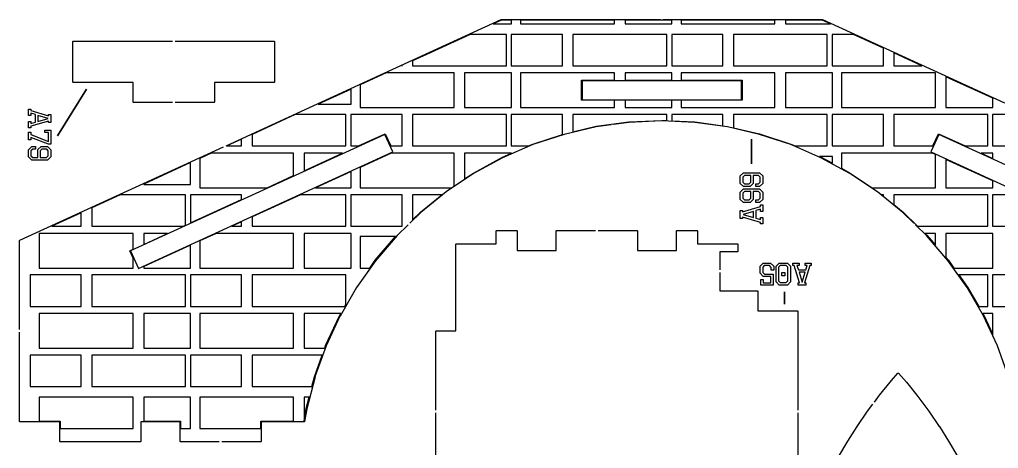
# Model space of a CAD drawing. Header units: metres. Extents: x 0 to 292, y 2 to 599.
# Drawn here: x 1 to 147.4, y 256.4 to 320.6 of the extents above; entities that cross this region are included whole.
import ezdxf

# ---------------------------------------------------------------- set-up
doc = ezdxf.new("R2010")
doc.units = ezdxf.units.M

msp = doc.modelspace()

# ---------------------------------------------------------------- linework, layer by layer
at = {"color": 0}
for p, q in [((62.38, 315.69), (73.05, 320.59)), ((73.05, 320.59), (96.88, 320.59)), ((97.28, 320.59), (121.11, 320.59)), ((121.11, 320.59), (131.78, 315.69)), ((8.99, 317.31), (9.04, 317.36)), ((8.99, 311.25), (8.99, 317.31)), ((9.04, 317.36), (23.87, 317.36)), ((24.27, 317.36), (39.1, 317.36)), ((39.1, 317.36), (39.15, 317.31)), ((39.15, 317.31), (39.15, 311.25)), ((31.89, 301.71), (62.38, 315.69)), ((131.78, 315.69), (148.32, 308.11)), ((9.04, 311.2), (8.99, 311.25)), ((17.99, 311.2), (9.04, 311.2)), ((17.99, 308.25), (17.99, 311.2)), ((39.1, 311.2), (30.15, 311.2)), ((30.15, 311.2), (30.15, 308.25)), ((39.15, 311.25), (39.1, 311.2)), ((109, 311.43), (85.16, 311.43)), ((85.16, 311.43), (85.16, 308.59)), ((109, 308.59), (109, 311.43)), ((18.04, 308.2), (17.99, 308.25)), ((23.87, 308.2), (18.04, 308.2)), ((30.1, 308.2), (24.27, 308.2)), ((30.15, 308.25), (30.1, 308.2)), ((85.16, 308.59), (109, 308.59)), ((89.51, 304.85), (87.26, 304.54)), ((92.15, 305.21), (89.9, 304.9)), ((97.07, 305.43), (92.15, 305.21)), ((102, 305.21), (97.07, 305.43)), ((106.88, 304.54), (102, 305.21)), ((55.64, 303.41), (17.59, 285.97)), ((56.84, 300.8), (55.64, 303.41)), ((82.47, 303.42), (77.78, 301.88)), ((87.26, 304.54), (82.47, 303.42)), ((111.69, 303.42), (106.88, 304.54)), ((116.36, 301.89), (111.69, 303.42)), ((138.52, 303.41), (137.32, 300.8)), ((176.57, 285.97), (138.52, 303.41)), ((77.78, 301.89), (73.26, 299.93)), ((77.78, 301.88), (77.78, 301.89)), ((120.89, 299.93), (116.36, 301.89)), ((1.03, 287.57), (31.52, 301.55)), ((18.8, 283.36), (56.84, 300.8)), ((137.32, 300.8), (175.36, 283.36)), ((73.26, 299.93), (68.93, 297.56)), ((125.22, 297.57), (120.89, 299.93)), ((68.93, 297.56), (64.83, 294.81)), ((129.32, 294.82), (125.22, 297.57)), ((64.83, 294.81), (61.02, 291.72)), ((133.14, 291.73), (129.32, 294.82)), ((61.02, 291.72), (59.39, 290.13)), ((134.77, 290.14), (133.14, 291.73)), ((59.11, 289.86), (57.48, 288.27)), ((72.28, 288.97), (72.33, 289.02)), ((72.28, 287.03), (72.28, 288.97)), ((72.33, 289.02), (75.39, 289.02)), ((75.39, 289.02), (75.44, 288.97)), ((75.44, 288.97), (75.44, 286.02)), ((81.28, 288.97), (81.33, 289.02)), ((81.28, 286.02), (81.28, 288.97)), ((81.33, 289.02), (87.16, 289.02)), ((87.56, 289.02), (93.39, 289.02)), ((93.39, 289.02), (93.44, 288.97)), ((93.44, 288.97), (93.44, 286.02)), ((99.28, 288.97), (99.33, 289.02)), ((99.28, 286.02), (99.28, 288.97)), ((99.33, 289.02), (102.39, 289.02)), ((102.39, 289.02), (102.44, 288.97)), ((102.44, 288.97), (102.44, 287.03)), ((136.68, 288.28), (135.05, 289.87)), ((1, 287.53), (1.03, 287.57)), ((1, 274.2), (1, 287.53)), ((57.48, 288.27), (54.27, 284.52)), ((66.28, 286.98), (66.33, 287.03)), ((66.33, 287.03), (72.28, 287.03)), ((102.44, 287.03), (108.39, 287.03)), ((108.39, 287.03), (108.44, 286.98)), ((139.88, 284.54), (136.68, 288.28)), ((17.59, 285.97), (18.8, 283.36)), ((66.28, 274.02), (66.28, 286.98)), ((75.44, 286.02), (81.28, 286.02)), ((93.44, 286.02), (99.28, 286.02)), ((108.39, 285.86), (105.76, 285.86)), ((105.76, 285.86), (105.76, 283.14)), ((108.44, 285.91), (108.39, 285.86)), ((108.44, 286.98), (108.44, 285.91)), ((54.27, 284.52), (51.42, 280.5)), ((142.74, 280.51), (139.88, 284.54)), ((105.76, 282.74), (105.76, 280.02)), ((51.42, 280.5), (48.94, 276.23)), ((105.76, 280.02), (111.39, 280.02)), ((111.39, 280.02), (111.44, 279.97)), ((111.44, 279.97), (111.44, 277.02)), ((145.21, 276.25), (142.74, 280.51)), ((111.44, 277.02), (117.39, 277.02)), ((117.39, 277.02), (117.44, 276.97)), ((117.44, 276.97), (117.44, 262.14)), ((48.93, 276.23), (46.86, 271.78)), ((48.94, 276.23), (48.93, 276.23)), ((147.29, 271.78), (145.21, 276.25)), ((63.28, 273.97), (63.33, 274.02)), ((63.28, 262.14), (63.28, 273.97)), ((63.33, 274.02), (66.28, 274.02)), ((1, 260.48), (1, 273.81)), ((46.86, 271.78), (45.19, 267.14)), ((148.96, 267.13), (147.29, 271.78)), ((45.2, 267.14), (43.96, 262.36)), ((45.19, 267.14), (45.2, 267.14)), ((131.22, 266.32), (131.46, 266.59)), ((131.46, 266.59), (132.4, 267.68)), ((132.4, 267.68), (132.48, 267.68)), ((132.48, 267.68), (133.66, 266.32)), ((129.66, 264.39), (131.22, 266.32)), ((133.66, 266.32), (135.22, 264.39)), ((128.88, 263.35), (129.66, 264.39)), ((135.22, 264.39), (137.02, 261.99)), ((43.96, 262.36), (43.64, 260.46)), ((127.85, 261.99), (128.63, 263.03)), ((63.28, 249.91), (63.28, 261.74)), ((117.44, 261.74), (117.44, 246.91)), ((126.28, 259.69), (127.85, 261.98)), ((127.85, 261.98), (127.85, 261.99)), ((137.02, 261.99), (138.59, 259.7)), ((1.05, 260.43), (1, 260.48)), ((7, 260.43), (1.05, 260.43)), ((7, 257.48), (7, 260.43)), ((25, 260.43), (19.16, 260.43)), ((19.16, 260.43), (19.16, 257.48)), ((25, 257.48), (25, 260.43)), ((43.6, 260.43), (37.16, 260.43)), ((37.16, 260.43), (37.16, 257.48)), ((43.64, 260.46), (43.6, 260.43)), ((124.91, 257.54), (126.28, 259.69)), ((138.59, 259.7), (138.6, 259.7)), ((138.6, 259.7), (139.97, 257.54)), ((7.05, 257.43), (7, 257.48)), ((19.11, 257.43), (7.05, 257.43)), ((19.16, 257.48), (19.11, 257.43)), ((25.05, 257.43), (25, 257.48)), ((30.88, 257.43), (25.05, 257.43)), ((37.11, 257.43), (31.28, 257.43)), ((37.16, 257.48), (37.11, 257.43)), ((123.53, 255.19), (124.91, 257.54)), ((139.97, 257.54), (141.35, 255.19))]:
    msp.add_line(p, q, dxfattribs=at)
at = {"color": 1}
for p, q in [((10.99, 310.2), (6.68, 303.21)), ((6.68, 303.21), (10.99, 310.2)), ((2.32, 306.26), (2.32, 307.21)), ((2.32, 307.21), (2.68, 307.21)), ((2.68, 306.26), (2.32, 306.26)), ((2.68, 307.21), (2.68, 306.99)), ((2.68, 306.99), (5.32, 306.2)), ((3.37, 306.37), (2.68, 306.57)), ((2.68, 306.57), (2.68, 306.26)), ((3.37, 305.24), (3.37, 306.37)), ((3.73, 306.26), (3.73, 305.35)), ((5.26, 305.81), (3.73, 306.26)), ((5.32, 306.2), (5.32, 306.4)), ((5.32, 306.4), (5.68, 306.4)), ((5.68, 306.4), (5.68, 305.2)), ((2.32, 304.4), (2.32, 305.35)), ((2.32, 305.35), (2.68, 305.35)), ((5.32, 305.41), (2.68, 304.62)), ((2.68, 305.35), (2.68, 305.03)), ((2.68, 305.03), (3.37, 305.24)), ((2.68, 304.62), (2.68, 304.4)), ((3.73, 305.35), (5.26, 305.81)), ((5.32, 305.2), (5.32, 305.41)), ((5.68, 305.2), (5.32, 305.2)), ((2.68, 304.4), (2.32, 304.4)), ((2.32, 302.6), (2.32, 303.73)), ((2.32, 303.73), (2.68, 303.73)), ((2.68, 303.73), (2.68, 303.39)), ((2.68, 303.39), (5.32, 302.37)), ((4.8, 303.68), (4.8, 304.04)), ((4.8, 304.04), (5.68, 304.04)), ((5.32, 303.68), (4.8, 303.68)), ((5.32, 302.37), (5.32, 303.68)), ((5.68, 304.04), (5.68, 301.95)), ((2.68, 302.6), (2.32, 302.6)), ((5.32, 301.95), (2.68, 302.97)), ((2.68, 302.97), (2.68, 302.6)), ((5.68, 301.95), (5.32, 301.95)), ((110.5, 302.7), (110.5, 299.02)), ((110.5, 299.02), (110.5, 302.7)), ((2.32, 301.12), (2.81, 301.59)), ((2.32, 300.04), (2.32, 301.12)), ((2.98, 301.22), (2.7, 300.95)), ((2.7, 300.95), (2.7, 300.22)), ((2.7, 300.22), (2.96, 299.96)), ((2.81, 301.59), (3.38, 301.59)), ((3.38, 301.22), (2.98, 301.22)), ((3.38, 301.59), (3.38, 301.22)), ((3.74, 301.13), (4.22, 301.59)), ((3.74, 299.96), (3.74, 301.13)), ((4.35, 301.18), (4.1, 300.93)), ((4.1, 300.93), (4.1, 299.96)), ((4.22, 301.59), (5.19, 301.59)), ((5.06, 301.18), (4.35, 301.18)), ((5.04, 299.96), (5.3, 300.22)), ((5.3, 300.95), (5.06, 301.18)), ((5.19, 301.59), (5.68, 301.12)), ((5.3, 300.22), (5.3, 300.95)), ((5.68, 301.12), (5.68, 300.04)), ((2.81, 299.57), (2.32, 300.04)), ((5.19, 299.57), (2.81, 299.57)), ((2.96, 299.96), (3.74, 299.96)), ((4.1, 299.96), (5.04, 299.96)), ((5.68, 300.04), (5.19, 299.57)), ((108.8, 297.19), (109.3, 297.66)), ((109.45, 297.26), (109.19, 297.01)), ((109.3, 297.66), (111.7, 297.66)), ((110.4, 297.26), (109.45, 297.26)), ((110.4, 296.28), (110.4, 297.26)), ((111.55, 297.26), (110.76, 297.26)), ((110.76, 297.26), (110.76, 296.08)), ((111.81, 297.01), (111.55, 297.26)), ((111.7, 297.66), (112.2, 297.19)), ((108.8, 296.09), (108.8, 297.19)), ((109.3, 295.62), (108.8, 296.09)), ((109.19, 297.01), (109.19, 296.27)), ((109.19, 296.27), (109.43, 296.04)), ((109.43, 296.04), (110.15, 296.04)), ((110.15, 296.04), (110.4, 296.28)), ((110.76, 296.08), (110.28, 295.62)), ((111.13, 295.62), (111.13, 296)), ((111.13, 296), (111.53, 296)), ((111.53, 296), (111.81, 296.27)), ((112.2, 296.09), (111.7, 295.62)), ((111.81, 296.27), (111.81, 297.01)), ((112.2, 297.19), (112.2, 296.09)), ((108.8, 294.79), (109.3, 295.26)), ((108.8, 293.69), (108.8, 294.79)), ((109.45, 294.86), (109.19, 294.61)), ((109.19, 294.61), (109.19, 293.87)), ((110.28, 295.62), (109.3, 295.62)), ((109.3, 295.26), (111.7, 295.26)), ((110.4, 294.86), (109.45, 294.86)), ((110.4, 293.88), (110.4, 294.86)), ((111.55, 294.86), (110.76, 294.86)), ((110.76, 294.86), (110.76, 293.68)), ((111.7, 295.62), (111.13, 295.62)), ((111.81, 294.61), (111.55, 294.86)), ((111.7, 295.26), (112.2, 294.79)), ((111.81, 293.87), (111.81, 294.61)), ((112.2, 294.79), (112.2, 293.69)), ((109.3, 293.22), (108.8, 293.69)), ((109.19, 293.87), (109.43, 293.64)), ((110.28, 293.22), (109.3, 293.22)), ((109.43, 293.64), (110.15, 293.64)), ((110.15, 293.64), (110.4, 293.88)), ((110.76, 293.68), (110.28, 293.22)), ((111.13, 293.22), (111.13, 293.6)), ((111.13, 293.6), (111.53, 293.6)), ((111.7, 293.22), (111.13, 293.22)), ((111.53, 293.6), (111.81, 293.87)), ((112.2, 293.69), (111.7, 293.22)), ((108.8, 290.83), (108.8, 292.04)), ((108.8, 292.04), (109.16, 292.04)), ((109.16, 291.84), (111.84, 292.63)), ((109.16, 292.04), (109.16, 291.84)), ((110.78, 291.9), (109.23, 291.44)), ((109.23, 291.44), (110.78, 290.98)), ((110.78, 290.98), (110.78, 291.9)), ((111.84, 292.22), (111.14, 292.01)), ((111.14, 292.01), (111.14, 290.87)), ((111.84, 292.63), (111.84, 292.86)), ((111.84, 292.86), (112.2, 292.86)), ((111.84, 291.9), (111.84, 292.22)), ((112.2, 291.9), (111.84, 291.9)), ((112.2, 292.86), (112.2, 291.9)), ((109.16, 290.83), (108.8, 290.83)), ((111.84, 290.25), (109.16, 291.04)), ((109.16, 291.04), (109.16, 290.83)), ((111.14, 290.87), (111.84, 290.66)), ((111.84, 290.66), (111.84, 290.98)), ((111.84, 290.98), (112.2, 290.98)), ((111.84, 290.02), (111.84, 290.25)), ((112.2, 290.02), (111.84, 290.02)), ((112.2, 290.98), (112.2, 290.02)), ((111.78, 283.68), (112.24, 284.16)), ((112.24, 284.16), (113.35, 284.16)), ((113.35, 284.16), (113.81, 283.68)), ((114.16, 283.68), (114.62, 284.16)), ((114.62, 284.16), (115.86, 284.16)), ((115.86, 284.16), (116.32, 283.68)), ((116.67, 283.81), (116.67, 284.16)), ((116.67, 284.16), (117.6, 284.16)), ((117.6, 284.16), (117.6, 283.81)), ((118.5, 283.81), (118.5, 284.16)), ((118.5, 284.16), (119.43, 284.16)), ((119.43, 284.16), (119.43, 283.81)), ((111.78, 282.63), (111.78, 283.68)), ((112.23, 282.17), (111.78, 282.63)), ((112.41, 283.78), (112.19, 283.55)), ((112.19, 283.55), (112.19, 282.76)), ((112.19, 282.76), (112.43, 282.52)), ((113.17, 283.78), (112.41, 283.78)), ((113.44, 283.51), (113.17, 283.78)), ((113.44, 283.12), (113.44, 283.51)), ((113.81, 283.12), (113.44, 283.12)), ((113.81, 283.68), (113.81, 283.12)), ((114.16, 281.34), (114.16, 283.68)), ((114.79, 283.78), (114.54, 283.53)), ((114.54, 283.53), (114.54, 281.49)), ((115.69, 283.78), (114.79, 283.78)), ((115.02, 282.77), (115.46, 282.77)), ((115.02, 282.25), (115.02, 282.77)), ((115.46, 282.77), (115.46, 282.25)), ((115.93, 283.53), (115.69, 283.78)), ((115.93, 281.49), (115.93, 283.53)), ((116.32, 283.68), (116.32, 281.34)), ((116.89, 283.81), (116.67, 283.81)), ((117.66, 281.21), (116.89, 283.81)), ((117.6, 283.81), (117.29, 283.81)), ((117.29, 283.81), (117.5, 283.13)), ((117.5, 283.13), (118.6, 283.13)), ((118.5, 282.78), (117.6, 282.78)), ((117.6, 282.78), (118.05, 281.28)), ((118.05, 281.28), (118.5, 282.78)), ((119.21, 283.81), (118.43, 281.21)), ((118.8, 283.81), (118.5, 283.81)), ((118.6, 283.13), (118.8, 283.81)), ((119.43, 283.81), (119.21, 283.81)), ((111.87, 281.72), (112.22, 281.72)), ((111.87, 280.86), (111.87, 281.72)), ((112.22, 281.72), (112.22, 281.21)), ((112.22, 281.21), (113.37, 281.21)), ((113.37, 282.17), (112.23, 282.17)), ((112.43, 282.52), (113.72, 282.52)), ((113.37, 281.21), (113.37, 282.17)), ((113.72, 282.52), (113.72, 280.86)), ((114.62, 280.86), (114.16, 281.34)), ((114.54, 281.49), (114.79, 281.24)), ((114.79, 281.24), (115.68, 281.24)), ((115.46, 282.25), (115.02, 282.25)), ((115.68, 281.24), (115.93, 281.49)), ((116.32, 281.34), (115.86, 280.86)), ((117.46, 281.21), (117.66, 281.21)), ((117.46, 280.86), (117.46, 281.21)), ((118.43, 281.21), (118.64, 281.21)), ((118.64, 281.21), (118.64, 280.86)), ((113.72, 280.86), (111.87, 280.86)), ((115.86, 280.86), (114.62, 280.86)), ((115.43, 278.02), (115.43, 279.86)), ((115.43, 279.86), (115.43, 278.02)), ((118.64, 280.86), (117.46, 280.86))]:
    msp.add_line(p, q, dxfattribs=at)
at = {"color": 2}
for points in [[(73.08, 320.51), (71.84, 319.94), (74.59, 319.94), (74.59, 320.51)], [(75.95, 320.51), (75.95, 319.94), (90, 319.94), (90, 320.51)], [(91.57, 320.51), (91.57, 319.94), (98.59, 319.94), (98.59, 320.51)], [(99.95, 320.51), (99.95, 319.94), (114, 319.94), (114, 320.51)], [(121.08, 320.51), (115.57, 320.51), (115.57, 319.94), (122.32, 319.94)], [(68.43, 318.38), (62.41, 315.62), (59.79, 314.42), (59.79, 313.68), (73.83, 313.68), (73.83, 318.38)], [(74.56, 318.38), (74.56, 313.68), (82.22, 313.68), (82.22, 318.38)], [(83.79, 318.38), (83.79, 313.68), (97.83, 313.68), (97.83, 318.38)], [(98.56, 318.38), (98.56, 313.68), (106.22, 313.68), (106.22, 318.38)], [(107.79, 318.38), (107.79, 313.68), (121.83, 313.68), (121.83, 318.38)], [(125.73, 318.38), (122.56, 318.38), (122.56, 313.68), (130.22, 313.68), (130.22, 316.32)], [(131.79, 315.6), (131.79, 313.68), (135.98, 313.68)], [(58.18, 313.68), (58.22, 313.68), (58.22, 313.7)], [(55.82, 312.6), (51.95, 310.83), (51.95, 307.42), (66, 307.42), (66, 312.6)], [(67.57, 312.6), (67.57, 307.42), (74.59, 307.42), (74.59, 312.6)], [(75.95, 312.6), (75.95, 307.42), (90, 307.42), (90, 308.51), (85.08, 308.51), (85.08, 311.51), (90, 311.51), (90, 312.6)], [(91.57, 312.6), (91.57, 311.51), (98.59, 311.51), (98.59, 312.6)], [(99.95, 312.6), (99.95, 311.51), (109.08, 311.51), (109.08, 308.51), (99.95, 308.51), (99.95, 307.42), (114, 307.42), (114, 312.6)], [(115.57, 312.6), (115.57, 307.42), (122.59, 307.42), (122.59, 312.6)], [(123.95, 312.6), (123.95, 307.42), (138, 307.42), (138, 312.6)], [(139.57, 312.04), (139.57, 307.42), (146.59, 307.42), (146.59, 308.82)], [(45.65, 307.94), (50.59, 307.94), (50.59, 310.2)], [(91.57, 308.51), (91.57, 307.42), (98.59, 307.42), (98.59, 308.51)], [(42.25, 306.38), (35.79, 303.42), (35.79, 301.68), (49.83, 301.68), (49.83, 306.38)], [(50.56, 306.38), (50.56, 301.68), (51.69, 301.68), (55.68, 303.51), (56.52, 301.68), (58.22, 301.68), (58.22, 306.38)], [(59.79, 306.38), (59.79, 301.68), (73.83, 301.68), (73.83, 306.38)], [(74.56, 306.38), (74.56, 301.68), (77.11, 301.68), (77.76, 301.96), (82.22, 303.42), (82.22, 306.38)], [(83.79, 306.38), (83.79, 303.81), (87.26, 304.62), (92.15, 305.29), (97.08, 305.51), (97.83, 305.48), (97.83, 306.38)], [(98.56, 306.38), (98.56, 305.44), (102.01, 305.29), (106.22, 304.71), (106.22, 306.38)], [(107.79, 306.38), (107.79, 304.41), (111.71, 303.5), (116.4, 301.96), (117.05, 301.68), (121.83, 301.68), (121.83, 306.38)], [(122.56, 306.38), (122.56, 301.68), (130.22, 301.68), (130.22, 306.38)], [(131.79, 306.38), (131.79, 301.68), (137.64, 301.68), (138.48, 303.51), (142.47, 301.68), (145.83, 301.68), (145.83, 306.38)], [(151.91, 306.38), (146.56, 306.38), (146.56, 301.68), (154.22, 301.68), (154.22, 305.32)], [(32, 301.68), (34.22, 301.68), (34.22, 302.7)], [(29.64, 300.6), (27.95, 299.83), (27.95, 295.42), (38.03, 295.42), (42, 297.24), (42, 300.6)], [(43.57, 300.6), (43.57, 297.96), (49.33, 300.6)], [(56.59, 300.6), (51.95, 298.47), (51.95, 295.42), (65.6, 295.42), (66, 295.69), (66, 300.6)], [(67.57, 300.6), (67.57, 296.74), (68.89, 297.63), (73.23, 300), (74.59, 300.59), (74.59, 300.6)], [(137.57, 300.6), (123.95, 300.6), (123.95, 298.35), (125.27, 297.63), (128.56, 295.42), (138, 295.42), (138, 300.4)], [(144.83, 300.6), (146.59, 299.79), (146.59, 300.6)], [(19.57, 295.98), (19.57, 295.94), (26.59, 295.94), (26.59, 299.2)], [(120.65, 300.12), (120.93, 300), (122.59, 299.09), (122.59, 300.12)], [(139.57, 299.68), (139.57, 295.42), (146.59, 295.42), (146.59, 296.47)], [(45.29, 295.42), (50.59, 295.42), (50.59, 297.85)], [(16.07, 294.38), (11.79, 292.42), (11.79, 289.68), (25.5, 289.68), (25.83, 289.83), (25.83, 294.38)], [(26.56, 294.38), (26.56, 290.17), (34.22, 293.68), (34.22, 294.38)], [(43.02, 294.38), (35.79, 291.07), (35.79, 289.68), (49.83, 289.68), (49.83, 294.38)], [(50.56, 294.38), (50.56, 289.68), (58.22, 289.68), (58.22, 294.38)], [(59.79, 294.38), (59.79, 290.64), (60.96, 291.78), (64.17, 294.38)], [(129.99, 294.38), (130.22, 294.19), (130.22, 294.38)], [(131.79, 294.38), (131.79, 292.92), (133.2, 291.78), (135.35, 289.68), (145.83, 289.68), (145.83, 294.38)], [(151.14, 294.38), (146.56, 294.38), (146.56, 289.68), (154.22, 289.68), (154.22, 292.97)], [(5.81, 289.68), (10.22, 289.68), (10.22, 291.7)], [(32.77, 289.68), (34.22, 289.68), (34.22, 290.35)], [(3.95, 288.6), (3.95, 283.42), (18, 283.42), (18, 284.91), (17.49, 286.01), (18, 286.24), (18, 288.6)], [(19.57, 288.6), (19.57, 286.96), (23.14, 288.6)], [(30.41, 288.6), (27.95, 287.47), (27.95, 283.42), (42, 283.42), (42, 288.6)], [(43.57, 288.6), (43.57, 283.42), (50.59, 283.42), (50.59, 288.6)], [(136.46, 288.6), (136.74, 288.33), (138, 286.86), (138, 288.6)], [(139.57, 288.6), (139.57, 285.02), (139.95, 284.58), (140.77, 283.42), (146.59, 283.42), (146.59, 288.6)], [(51.95, 288.12), (51.95, 283.42), (53.39, 283.42), (54.21, 284.58), (57.24, 288.12)], [(19.57, 283.63), (19.57, 283.42), (26.59, 283.42), (26.59, 286.85)], [(2.56, 282.38), (2.56, 277.68), (10.22, 277.68), (10.22, 282.38)], [(11.79, 282.38), (11.79, 277.68), (25.83, 277.68), (25.83, 282.38)], [(26.56, 282.38), (26.56, 277.68), (34.22, 277.68), (34.22, 282.38)], [(35.79, 282.38), (35.79, 277.68), (49.68, 277.68), (49.83, 277.93), (49.83, 282.38)], [(141.51, 282.38), (142.81, 280.55), (144.48, 277.68), (145.83, 277.68), (145.83, 282.38)], [(146.56, 282.38), (146.56, 277.68), (154.22, 277.68), (154.22, 282.38)], [(3.95, 276.6), (3.95, 271.42), (18, 271.42), (18, 276.6)], [(19.57, 276.6), (19.57, 271.42), (26.59, 271.42), (26.59, 276.6)], [(27.95, 276.6), (27.95, 271.42), (42, 271.42), (42, 276.6)], [(43.57, 276.6), (43.57, 271.42), (46.65, 271.42), (46.79, 271.81), (48.87, 276.28), (49.06, 276.6)], [(145.1, 276.6), (145.29, 276.28), (146.59, 273.49), (146.59, 276.6)], [(2.56, 270.38), (2.56, 265.68), (10.22, 265.68), (10.22, 270.38)], [(11.79, 270.38), (11.79, 265.68), (25.83, 265.68), (25.83, 270.38)], [(26.56, 270.38), (26.56, 265.68), (34.22, 265.68), (34.22, 270.38)], [(35.79, 270.38), (35.79, 265.68), (44.74, 265.68), (45.12, 267.16), (46.28, 270.38)], [(3.95, 264.12), (3.95, 260.51), (7.08, 260.51), (7.08, 259.42), (18, 259.42), (18, 264.12)], [(19.57, 264.12), (19.57, 260.51), (25.08, 260.51), (25.08, 259.42), (26.59, 259.42), (26.59, 264.12)], [(27.95, 264.12), (27.95, 259.42), (37.08, 259.42), (37.08, 260.51), (42, 260.51), (42, 264.12)], [(43.57, 264.12), (43.57, 260.51), (43.88, 262.38), (44.33, 264.12)]]:
    msp.add_lwpolyline(points, close=True, dxfattribs=at)

doc.saveas('drawing.dxf')
